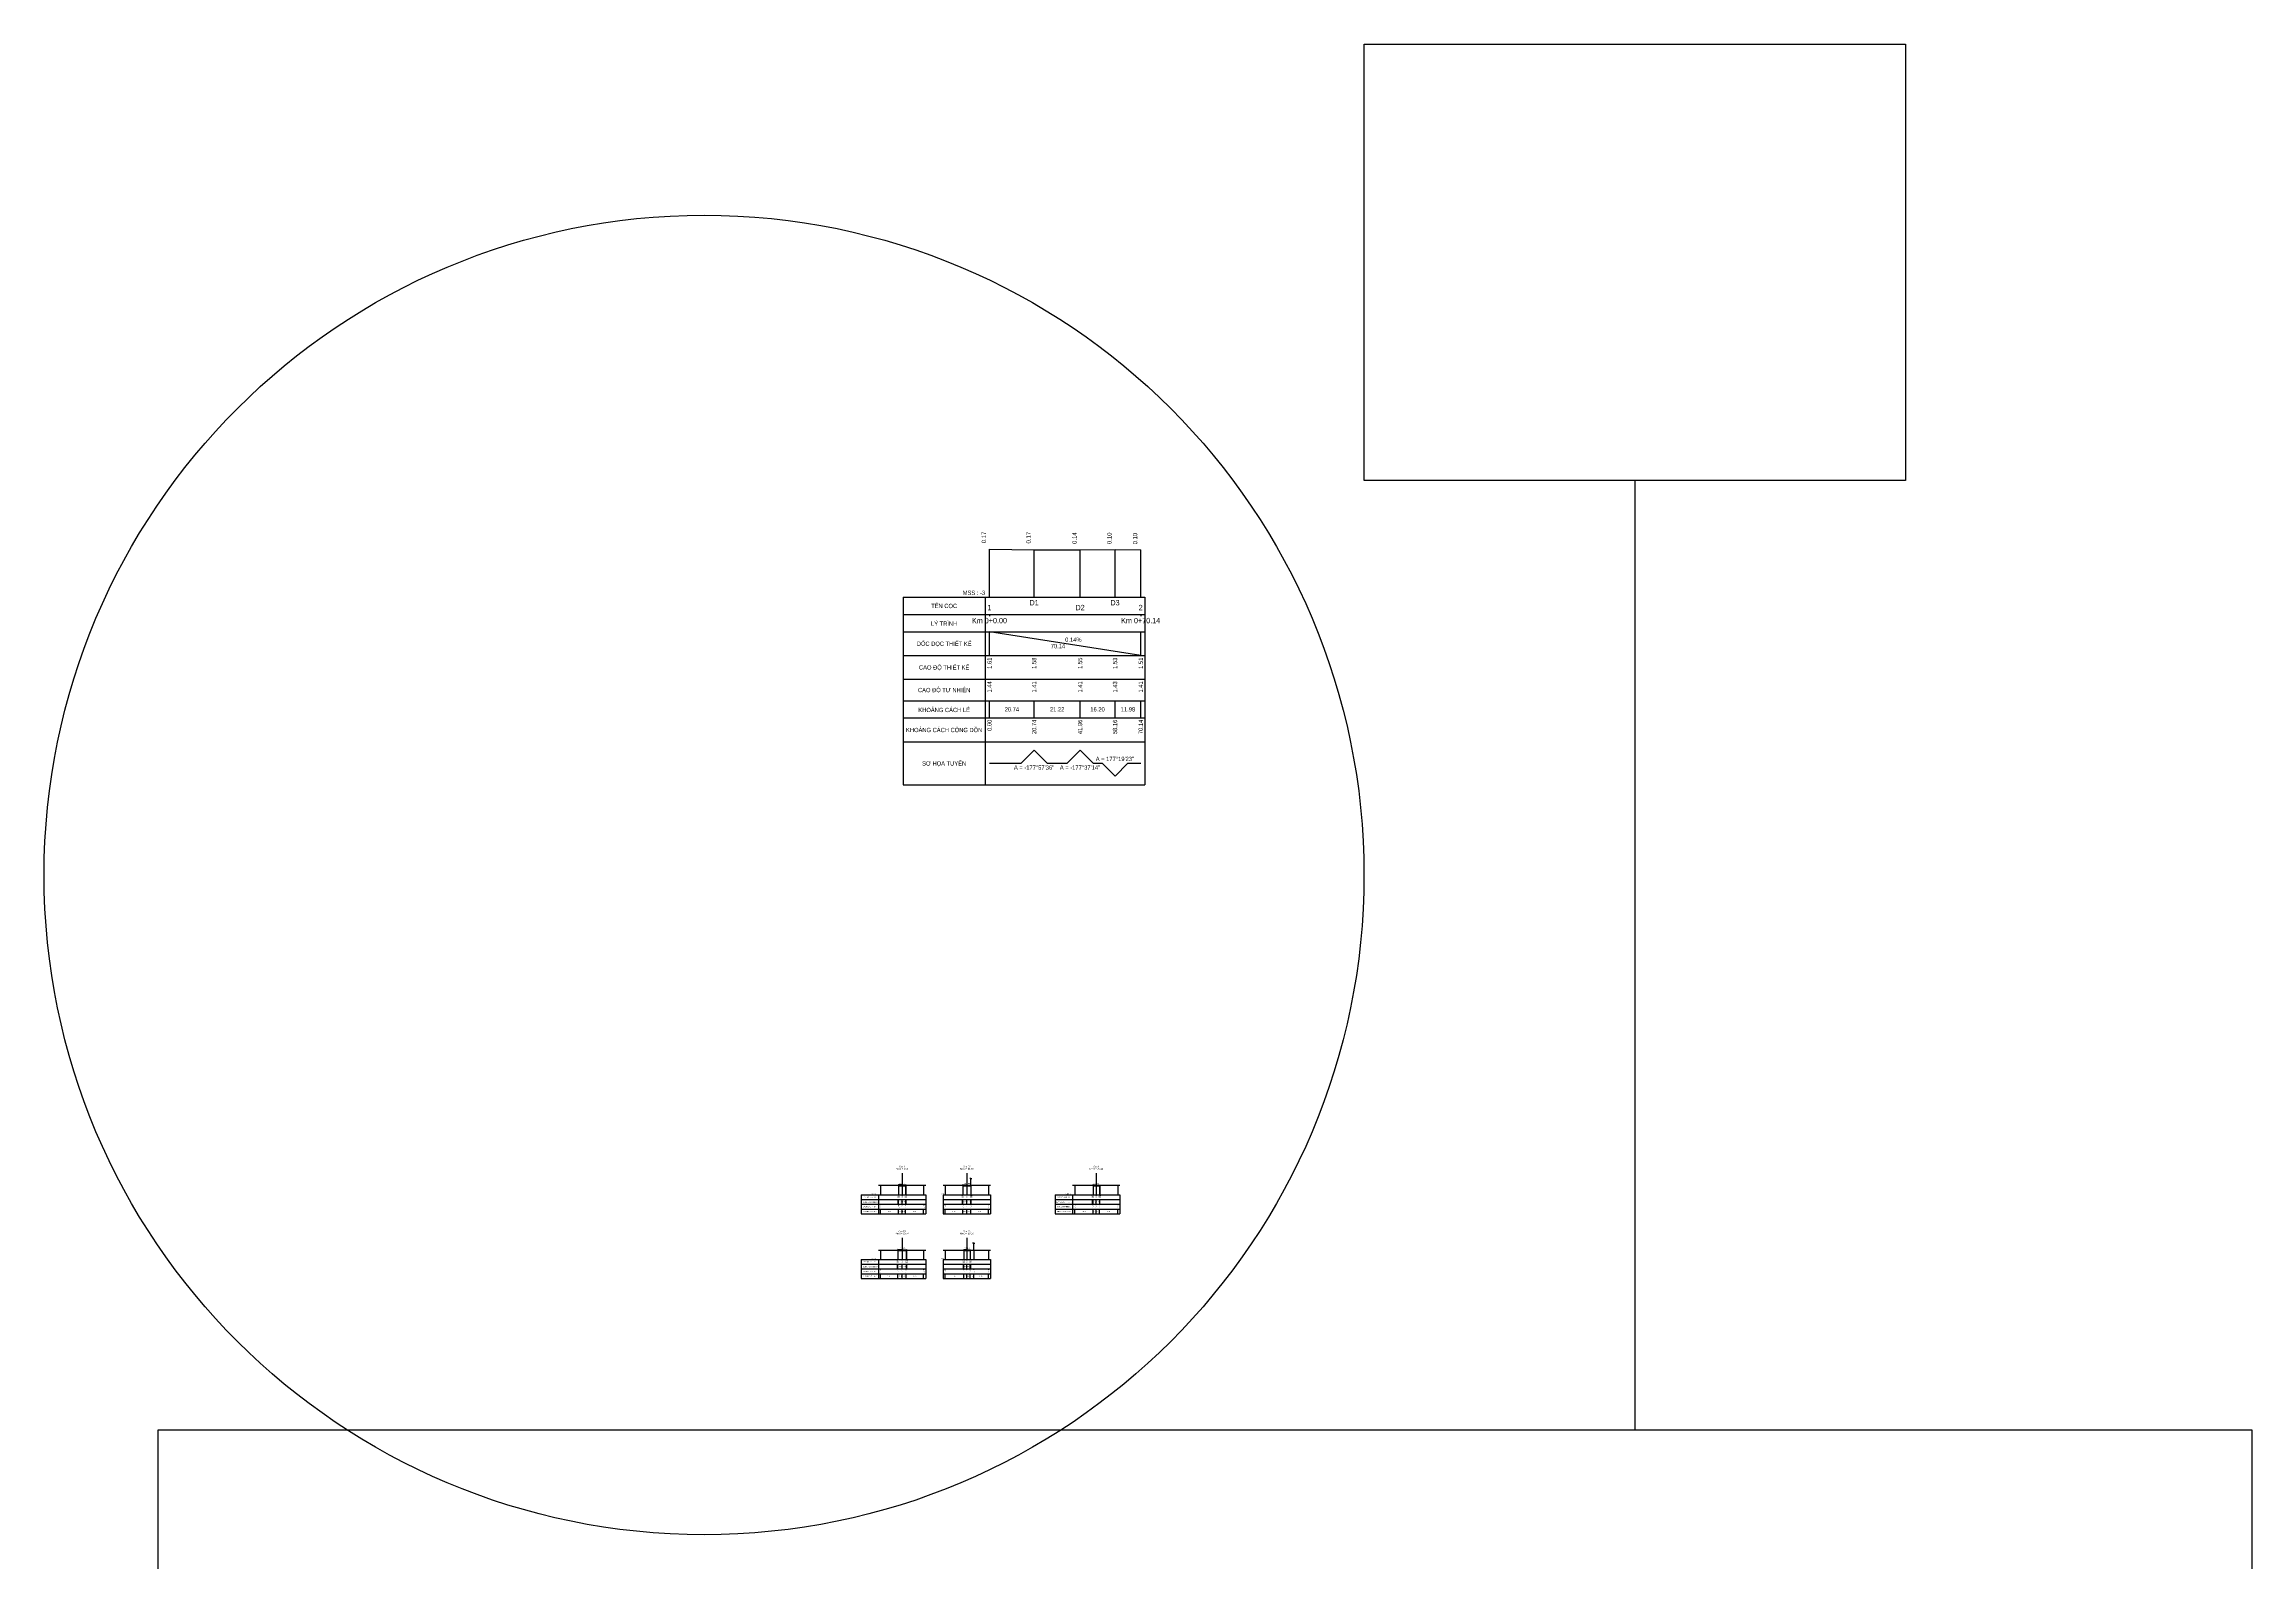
# Model space of a CAD drawing. Header units: inches. Extents: x -261 to 1013, y -2511 to 313.
# Drawn here: x -63 to 960, y -391 to 313 of the extents above; entities that cross this region are included whole.
import ezdxf
from ezdxf.enums import TextEntityAlignment as Align

# ---------------------------------------------------------------- set-up
doc = ezdxf.new("R2010")
doc.units = ezdxf.units.IN
doc.header["$MEASUREMENT"] = 0
for name, color, linetype in [('Bang TD tu nhien', 3, 'Continuous'), ('Bang TN tu nhien', 3, 'Continuous'), ('DD Ranh dan trong 1 trai', 2, 'Continuous'), ('Dien thiet ke TN', 2, 'Continuous'), ('Duong cu', 8, 'Continuous'), ('Duong do thiet ke', 2, 'Continuous'), ('Duong dong trac doc tu nhien', 9, 'Continuous'), ('Duong dong trac ngang tu nhien', 9, 'Continuous'), ('KH_VAT', 8, 'Continuous'), ('Khuon duong1', 14, 'Continuous'), ('Mat duong PD 1', 1, 'Continuous'), ('Taluy', 1, 'Continuous'), ('Trac doc tu nhien', 3, 'Continuous'), ('Trac ngang tu nhien', 3, 'Continuous'), ('TracDoc', 7, 'Continuous'), ('TracNgang', 7, 'Continuous')]:
    doc.layers.add(name, color=color, linetype=linetype)
doc.styles.add('BangTD', font='viet buddy.shx', dxfattribs={"width": 0.8})
doc.styles.add('BangTN', font='viet buddy.shx', dxfattribs={"width": 0.8})

# ---------------------------------------------------------------- blocks, each defined once
blk = doc.blocks.new('CHIEUDUNGVAT12')
at = {"layer": 'KH_VAT', "color": 1}
for q in [(-2.5, 15.6), (2.5, 15.6)]:
    blk.add_line((0, 15.6), q, dxfattribs=at)
at = {"layer": 'KH_VAT', "color": 7}
blk.add_lwpolyline([(0, 0), (0, 15.6)], dxfattribs=at)
blk = doc.blocks.new('ChieuDungVat4.dwg')
at = {"layer": 'KH_VAT', "color": 1}
blk.add_blockref('CHIEUDUNGVAT12', (0, 0), dxfattribs=at)

msp = doc.modelspace()

# ---------------------------------------------------------------- linework, layer by layer
for points in [[(548.9, 312.9), (799.8, 312.9), (799.8, 110.6), (548.9, 110.6)], [(-10.2, -329.6), (960.4, -329.6), (960.4, -615.6), (-10.2, -615.6)]]:
    msp.add_lwpolyline(points, close=True)
msp.add_lwpolyline([(674.3, 110.6), (674.3, -329.6)])
msp.add_circle((242.9, -72.3), 305.9)
at = {"layer": 'Bang TD tu nhien', "color": 3}
for p, q in [((335.2, 56.5), (335.2, -30.5)), ((335.2, 56.5), (447.3, 56.5)), ((373.2, 56.5), (373.2, -30.5)), ((447.3, 56.5), (447.3, -30.5)), ((335.2, 48.5), (447.3, 48.5)), ((335.2, 40.5), (447.3, 40.5)), ((335.2, 29.5), (447.3, 29.5)), ((335.2, 18.5), (447.3, 18.5)), ((335.2, 8.5), (447.3, 8.5)), ((335.2, 0.5), (447.3, 0.5)), ((335.2, -10.5), (447.3, -10.5)), ((335.2, -30.5), (447.3, -30.5))]:
    msp.add_line(p, q, dxfattribs=at)
at = {"layer": 'Bang TN tu nhien', "color": 3}
for p, q in [((334.7, -210.6), (334.7, -220.6)), ((364.7, -210.6), (364.7, -220.6)), ((424.7, -210.6), (424.7, -220.6)), ((315.7, -220.6), (315.7, -229.4)), ((315.7, -220.6), (345.7, -220.6)), ((315.7, -222.8), (345.7, -222.8)), ((315.7, -225), (345.7, -225)), ((323.7, -220.6), (323.7, -229.4)), ((345.7, -220.6), (345.7, -229.4)), ((353.7, -220.6), (353.7, -229.4)), ((353.7, -220.6), (375.7, -220.6)), ((353.7, -222.8), (375.7, -222.8)), ((353.7, -225), (375.7, -225)), ((375.7, -220.6), (375.7, -229.4)), ((405.7, -220.6), (405.7, -229.4)), ((405.7, -220.6), (435.7, -220.6)), ((405.7, -222.8), (435.7, -222.8)), ((405.7, -225), (435.7, -225)), ((413.7, -220.6), (413.7, -229.4)), ((435.7, -220.6), (435.7, -229.4)), ((315.7, -227.2), (345.7, -227.2)), ((315.7, -229.4), (345.7, -229.4)), ((353.7, -227.2), (375.7, -227.2)), ((353.7, -229.4), (375.7, -229.4)), ((405.7, -227.2), (435.7, -227.2)), ((405.7, -229.4), (435.7, -229.4)), ((334.7, -240.6), (334.7, -250.6)), ((364.7, -240.6), (364.7, -250.6)), ((315.7, -250.6), (315.7, -259.4)), ((315.7, -250.6), (345.7, -250.6)), ((315.7, -252.8), (345.7, -252.8)), ((315.7, -255), (345.7, -255)), ((323.7, -250.6), (323.7, -259.4)), ((345.7, -250.6), (345.7, -259.4)), ((353.7, -250.6), (353.7, -259.4)), ((353.7, -250.6), (375.7, -250.6)), ((353.7, -252.8), (375.7, -252.8)), ((353.7, -255), (375.7, -255)), ((375.7, -250.6), (375.7, -259.4)), ((315.7, -257.2), (345.7, -257.2)), ((315.7, -259.4), (345.7, -259.4)), ((353.7, -257.2), (375.7, -257.2)), ((353.7, -259.4), (375.7, -259.4))]:
    msp.add_line(p, q, dxfattribs=at)
at = {"layer": 'Dien thiet ke TN'}
for p, q in [((333.1, -216), (333.1, -220.6)), ((333.1, -216), (333.1, -220.6)), ((333.1, -216), (333.1, -220.6)), ((333.1, -216), (333.1, -220.6)), ((333.1, -216), (333.1, -220.6)), ((334.7, -216), (334.7, -220.6)), ((334.7, -216), (334.7, -220.6)), ((336.4, -216), (336.4, -220.6)), ((336.4, -216), (336.4, -220.6)), ((336.4, -216), (336.4, -220.6)), ((336.4, -216), (336.4, -220.6)), ((336.4, -216), (336.4, -220.6)), ((362.9, -216), (362.9, -220.6)), ((362.9, -216), (362.9, -220.6)), ((362.9, -216), (362.9, -220.6)), ((362.9, -216), (362.9, -220.6)), ((362.9, -216), (362.9, -220.6)), ((364.7, -216.1), (364.7, -220.6)), ((364.7, -216.1), (364.7, -220.6)), ((366.6, -216), (366.6, -220.6)), ((366.6, -216), (366.6, -220.6)), ((366.6, -216), (366.6, -220.6)), ((366.6, -216), (366.6, -220.6)), ((366.6, -216), (366.6, -220.6)), ((423.2, -216.1), (423.2, -220.6)), ((423.2, -216.1), (423.2, -220.6)), ((423.2, -216.1), (423.2, -220.6)), ((423.2, -216.1), (423.2, -220.6)), ((423.2, -216.1), (423.2, -220.6)), ((424.7, -216.1), (424.7, -220.6)), ((424.7, -216.1), (424.7, -220.6)), ((426.3, -216.1), (426.3, -220.6)), ((426.3, -216.1), (426.3, -220.6)), ((426.3, -216.1), (426.3, -220.6)), ((426.3, -216.1), (426.3, -220.6)), ((426.3, -216.1), (426.3, -220.6)), ((332.8, -246), (332.8, -250.6)), ((332.8, -246), (332.8, -250.6)), ((332.8, -246), (332.8, -250.6)), ((332.8, -246), (332.8, -250.6)), ((332.8, -246), (332.8, -250.6)), ((334.7, -246.1), (334.7, -250.6)), ((334.7, -246.1), (334.7, -250.6)), ((336.7, -246), (336.7, -250.6)), ((336.7, -246), (336.7, -250.6)), ((336.7, -246), (336.7, -250.6)), ((336.7, -246), (336.7, -250.6)), ((336.7, -246), (336.7, -250.6)), ((363.4, -246.1), (363.4, -250.6)), ((363.4, -246.1), (363.4, -250.6)), ((363.4, -246.1), (363.4, -250.6)), ((363.4, -246.1), (363.4, -250.6)), ((363.4, -246.1), (363.4, -250.6)), ((364.7, -246.1), (364.7, -250.6)), ((364.7, -246.1), (364.7, -250.6)), ((366.3, -246.1), (366.3, -250.6)), ((366.3, -246.1), (366.3, -250.6)), ((366.3, -246.1), (366.3, -250.6)), ((366.3, -246.1), (366.3, -250.6)), ((366.3, -246.1), (366.3, -250.6))]:
    msp.add_line(p, q, dxfattribs=at)
at = {"layer": 'Duong cu'}
for points in [[(333.1, -216.2), (333.1, -216.5), (334.7, -216.5), (336.3, -216.5), (336.3, -216.2)], [(333.1, -216.3), (334.7, -216.3), (336.3, -216.3)], [(333.1, -216.4), (334.7, -216.4), (336.3, -216.4)], [(362.8, -216.2), (362.8, -216.5), (364.7, -216.5), (366.6, -216.5), (366.6, -216.2)], [(362.8, -216.3), (364.7, -216.3), (366.6, -216.3)], [(362.8, -216.4), (364.7, -216.4), (366.6, -216.4)], [(423.3, -216.2), (423.3, -216.5), (424.7, -216.5), (426.2, -216.5), (426.2, -216.2)], [(423.3, -216.3), (424.7, -216.3), (426.2, -216.3)], [(423.3, -216.4), (424.7, -216.4), (426.2, -216.4)], [(332.7, -246.2), (332.7, -246.5), (334.7, -246.5), (336.6, -246.5), (336.6, -246.2)], [(332.7, -246.3), (334.7, -246.3), (336.6, -246.3)], [(332.7, -246.4), (334.7, -246.4), (336.6, -246.4)], [(363.3, -246.2), (363.3, -246.5), (364.7, -246.5), (366.3, -246.5), (366.3, -246.2)], [(363.3, -246.3), (364.7, -246.3), (366.3, -246.3)], [(363.3, -246.4), (364.7, -246.4), (366.3, -246.4)]]:
    msp.add_lwpolyline(points, dxfattribs=at)
at = {"layer": 'Duong do thiet ke', "color": 1}
for centre in [(334.7, -216), (364.7, -216.1), (424.7, -216.1), (334.7, -246.1), (364.7, -246.1)]:
    msp.add_circle(centre, 0.1, dxfattribs=at)
at = {"layer": 'Duong dong trac doc tu nhien', "color": 8}
for p, q in [((375.2, 56.5), (375.2, 78.7)), ((395.9, 56.5), (395.9, 78.5)), ((417.2, 56.5), (417.2, 78.5)), ((433.4, 56.5), (433.4, 78.6)), ((445.3, 56.5), (445.3, 78.5))]:
    msp.add_line(p, q, dxfattribs=at)
at = {"layer": 'Duong dong trac ngang tu nhien', "color": 8}
for p, q in [((324.7, -216.2), (324.7, -220.6)), ((333.1, -216.2), (333.1, -220.6)), ((334.7, -216.2), (334.7, -220.6)), ((336.3, -216.2), (336.3, -220.6)), ((344.7, -216.2), (344.7, -220.6)), ((354.7, -216.2), (354.7, -220.6)), ((362.8, -216.2), (362.8, -220.6)), ((364.7, -216.2), (364.7, -220.6)), ((366.6, -216.2), (366.6, -220.6)), ((374.7, -216.2), (374.7, -220.6)), ((414.7, -216.2), (414.7, -220.6)), ((423.3, -216.2), (423.3, -220.6)), ((424.7, -216.2), (424.7, -220.6)), ((426.2, -216.2), (426.2, -220.6)), ((434.7, -216.2), (434.7, -220.6)), ((324.7, -246.2), (324.7, -250.6)), ((332.7, -246.2), (332.7, -250.6)), ((334.7, -246.2), (334.7, -250.6)), ((336.6, -246.2), (336.6, -250.6)), ((344.7, -246.2), (344.7, -250.6)), ((354.7, -246.2), (354.7, -250.6)), ((363.3, -246.2), (363.3, -250.6)), ((364.7, -246.2), (364.7, -250.6)), ((366.3, -246.2), (366.3, -250.6)), ((367.9, -246.2), (367.9, -250.6)), ((374.7, -246.2), (374.7, -250.6))]:
    msp.add_line(p, q, dxfattribs=at)
at = {"layer": 'Khuon duong1', "color": 3}
for points in [[(333.1, -216), (333.1, -216.1), (333.1, -216.2), (334.7, -216.3), (334.7, -216.2), (334.7, -216)], [(334.7, -216), (334.7, -216.2), (334.7, -216.3), (336.4, -216.2), (336.4, -216.1), (336.4, -216)], [(362.9, -216), (362.9, -216.2), (362.9, -216.3), (364.7, -216.3), (364.7, -216.2), (364.7, -216.1)], [(364.7, -216.1), (364.7, -216.2), (364.7, -216.3), (366.6, -216.3), (366.6, -216.2), (366.6, -216)], [(423.2, -216.1), (423.2, -216.2), (423.2, -216.3), (424.7, -216.4), (424.7, -216.3), (424.7, -216.1)], [(424.7, -216.1), (424.7, -216.3), (424.7, -216.4), (426.3, -216.3), (426.3, -216.2), (426.3, -216.1)], [(332.8, -246), (332.8, -246.2), (332.8, -246.3), (334.7, -246.3), (334.7, -246.2), (334.7, -246.1)], [(334.7, -246.1), (334.7, -246.2), (334.7, -246.3), (336.7, -246.3), (336.7, -246.2), (336.7, -246)], [(363.4, -246.1), (363.4, -246.2), (363.4, -246.3), (364.7, -246.4), (364.7, -246.3), (364.7, -246.1)], [(364.7, -246.1), (364.7, -246.3), (364.7, -246.4), (366.3, -246.3), (366.3, -246.2), (366.3, -246.1)]]:
    msp.add_lwpolyline(points, dxfattribs=at)
at = {"layer": 'Khuon duong1', "color": 2}
for points in [[(333.1, -216.1), (334.7, -216.2)], [(334.7, -216.2), (336.4, -216.1)], [(362.9, -216.2), (364.7, -216.2)], [(364.7, -216.2), (366.6, -216.2)], [(423.2, -216.2), (424.7, -216.3)], [(424.7, -216.3), (426.3, -216.2)], [(332.8, -246.2), (334.7, -246.2)], [(334.7, -246.2), (336.7, -246.2)], [(363.4, -246.2), (364.7, -246.3)], [(364.7, -246.3), (366.3, -246.2)]]:
    msp.add_lwpolyline(points, dxfattribs=at)
at = {"layer": 'Mat duong PD 1'}
for points in [[(334.7, -216), (333.1, -216)], [(334.7, -216), (336.4, -216)], [(364.7, -216.1), (362.9, -216)], [(364.7, -216.1), (366.6, -216)], [(424.7, -216.1), (423.2, -216.1)], [(424.7, -216.1), (426.3, -216.1)], [(334.7, -246.1), (332.8, -246)], [(334.7, -246.1), (336.7, -246)], [(364.7, -246.1), (363.4, -246.1)], [(364.7, -246.1), (366.3, -246.1)]]:
    msp.add_lwpolyline(points, dxfattribs=at)
at = {"layer": 'Taluy'}
for points in [[(333.1, -216), (332.9, -216.2), (332.9, -216.2)], [(336.4, -216), (336.6, -216.2), (336.6, -216.2)], [(362.9, -216), (362.7, -216.2), (362.7, -216.2)], [(366.6, -216), (366.8, -216.2), (366.8, -216.2)], [(423.2, -216.1), (423, -216.2), (423, -216.2)], [(426.3, -216.1), (426.4, -216.2), (426.4, -216.2)], [(332.8, -246), (332.6, -246.2), (332.6, -246.2)], [(336.7, -246), (336.9, -246.2), (336.9, -246.2)], [(363.4, -246.1), (363.2, -246.2), (363.2, -246.2)], [(366.3, -246.1), (366.5, -246.2), (366.5, -246.2)]]:
    msp.add_lwpolyline(points, dxfattribs=at)
at = {"layer": 'Trac doc tu nhien', "color": 3}
msp.add_lwpolyline([(375.2, 78.7), (395.9, 78.5), (417.2, 78.5), (433.4, 78.6), (445.3, 78.5)], dxfattribs=at)
at = {"layer": 'Trac ngang tu nhien', "color": 3}
for points in [[(323.7, -216.2), (324.7, -216.2), (333.1, -216.2), (334.7, -216.2), (336.3, -216.2), (344.7, -216.2), (345.7, -216.2)], [(353.7, -216.2), (354.7, -216.2), (362.8, -216.2), (364.7, -216.2), (366.6, -216.2), (374.7, -216.2), (375.7, -216.2)], [(413.7, -216.2), (414.7, -216.2), (423.3, -216.2), (424.7, -216.2), (426.2, -216.2), (434.7, -216.2), (435.7, -216.2)], [(323.7, -246.2), (324.7, -246.2), (332.7, -246.2), (334.7, -246.2), (336.6, -246.2), (344.7, -246.2), (345.7, -246.2)], [(353.7, -246.2), (354.7, -246.2), (363.3, -246.2), (364.7, -246.2), (366.3, -246.2), (367.9, -246.2), (374.7, -246.2), (375.7, -246.2)]]:
    msp.add_lwpolyline(points, dxfattribs=at)
at = {"layer": 'TracDoc', "color": 5}
for p, q in [((375.2, 48.5), (375.2, 47.7)), ((445.3, 48.5), (445.3, 47.7))]:
    msp.add_line(p, q, dxfattribs=at)
at = {"layer": 'TracDoc', "color": 2}
for p, q in [((375.2, 29.5), (375.2, 40.5)), ((445.3, 29.5), (375.2, 40.5)), ((445.3, 29.5), (445.3, 40.5))]:
    msp.add_line(p, q, dxfattribs=at)
at = {"layer": 'TracDoc', "color": 3}
for p, q in [((375.2, 0.5), (375.2, 8.5)), ((395.9, 0.5), (395.9, 8.5)), ((417.2, 0.5), (417.2, 8.5)), ((433.4, 0.5), (433.4, 8.5)), ((445.3, 0.5), (445.3, 8.5))]:
    msp.add_line(p, q, dxfattribs=at)
at = {"layer": 'TracDoc', "color": 1}
msp.add_lwpolyline([(375.2, -20.5), (389.9, -20.5), (395.9, -14.5), (401.9, -20.5), (411.2, -20.5), (417.2, -14.5), (423.2, -20.5), (427.4, -20.5), (433.4, -26.5), (439.4, -20.5), (445.3, -20.5)], dxfattribs=at)
at = {"layer": 'TracNgang', "color": 2}
for p, q in [((332.9, -225), (332.9, -222.8)), ((333.1, -225), (333.1, -222.8)), ((334.7, -225), (334.7, -222.8)), ((336.4, -225), (336.4, -222.8)), ((336.6, -225), (336.6, -222.8)), ((362.7, -225), (362.7, -222.8)), ((362.9, -225), (362.9, -222.8)), ((364.7, -225), (364.7, -222.8)), ((366.6, -225), (366.6, -222.8)), ((366.8, -225), (366.8, -222.8)), ((423, -225), (423, -222.8)), ((423.2, -225), (423.2, -222.8)), ((424.7, -225), (424.7, -222.8)), ((426.3, -225), (426.3, -222.8)), ((426.4, -225), (426.4, -222.8)), ((332.6, -255), (332.6, -252.8)), ((332.8, -255), (332.8, -252.8)), ((334.7, -255), (334.7, -252.8)), ((336.7, -255), (336.7, -252.8)), ((336.9, -255), (336.9, -252.8)), ((363.2, -255), (363.2, -252.8)), ((363.4, -255), (363.4, -252.8)), ((364.7, -255), (364.7, -252.8)), ((366.3, -255), (366.3, -252.8)), ((366.5, -255), (366.5, -252.8))]:
    msp.add_line(p, q, dxfattribs=at)
at = {"layer": 'TracNgang', "color": 3}
for p, q in [((324.7, -229.4), (324.7, -227.2)), ((333.1, -229.4), (333.1, -227.2)), ((334.7, -229.4), (334.7, -227.2)), ((336.3, -229.4), (336.3, -227.2)), ((344.7, -229.4), (344.7, -227.2)), ((354.7, -229.4), (354.7, -227.2)), ((362.8, -229.4), (362.8, -227.2)), ((364.7, -229.4), (364.7, -227.2)), ((366.6, -229.4), (366.6, -227.2)), ((374.7, -229.4), (374.7, -227.2)), ((414.7, -229.4), (414.7, -227.2)), ((423.3, -229.4), (423.3, -227.2)), ((424.7, -229.4), (424.7, -227.2)), ((426.2, -229.4), (426.2, -227.2)), ((434.7, -229.4), (434.7, -227.2)), ((324.7, -259.4), (324.7, -257.2)), ((332.7, -259.4), (332.7, -257.2)), ((334.7, -259.4), (334.7, -257.2)), ((336.6, -259.4), (336.6, -257.2)), ((344.7, -259.4), (344.7, -257.2)), ((354.7, -259.4), (354.7, -257.2)), ((363.3, -259.4), (363.3, -257.2)), ((364.7, -259.4), (364.7, -257.2)), ((366.3, -259.4), (366.3, -257.2)), ((367.9, -259.4), (367.9, -257.2)), ((374.7, -259.4), (374.7, -257.2))]:
    msp.add_line(p, q, dxfattribs=at)

# ---------------------------------------------------------------- block references
at = {"color": 3, "xscale": 0.2, "yscale": 0.2000000000000002, "zscale": 0.2}
for p in [(366.6, -216.2), (367.9, -246.2)]:
    msp.add_blockref('ChieuDungVat4.dwg', p, dxfattribs=at)

# ---------------------------------------------------------------- texts
at = {"layer": 'Bang TD tu nhien', "color": 3, "style": 'BangTD', "width": 0.8}
for s, p in [('TÊN CỌC', (354.2, 52.5)), ('LÝ TRÌNH', (354.2, 44.5)), ('DỐC DỌC THIẾT KẾ', (354.2, 35)), ('CAO ĐỘ THIẾT KẾ', (354.2, 24)), ('CAO ĐỘ TỰ NHIÊN', (354.2, 13.5)), ('KHOẢNG CÁCH LẺ', (354.2, 4.5)), ('KHOẢNG CÁCH CỘNG DỒN', (354.2, -5)), ('SƠ HỌA TUYẾN', (354.2, -20.5))]:
    msp.add_text(s, height=2, dxfattribs=at).set_placement(p, align=Align.MIDDLE)
at = {"layer": 'Bang TN tu nhien', "color": 3, "style": 'BangTN', "width": 0.8}
for s, p in [('KHOẢNG CÁCH THIÊT KẾ', (319.7, -223.9)), ('CAO ĐỘ THIẾT KẾ', (319.7, -221.7)), ('KHOẢNG CÁCH THIÊT KẾ', (409.7, -223.9)), ('CAO ĐỘ THIẾT KẾ', (409.7, -221.7)), ('KHOẢNG CÁCH MIA', (319.7, -228.3)), ('CAO ĐỘ TỰ NHIÊN', (319.7, -226.1)), ('KHOẢNG CÁCH MIA', (409.7, -228.3)), ('CAO ĐỘ TỰ NHIÊN', (409.7, -226.1)), ('KHOẢNG CÁCH THIÊT KẾ', (319.7, -253.9)), ('CAO ĐỘ TỰ NHIÊN', (319.7, -256.1)), ('CAO ĐỘ THIẾT KẾ', (319.7, -251.7)), ('KHOẢNG CÁCH MIA', (319.7, -258.3))]:
    msp.add_text(s, height=0.5, dxfattribs=at).set_placement(p, align=Align.MIDDLE)
at = {"layer": 'DD Ranh dan trong 1 trai', "color": 2}
for s, p in [('0.17', (374.2, 81.5)), ('0.17', (394.9, 81.4)), ('0.14', (416.2, 81.2)), ('0.10', (432.4, 81.1)), ('0.10', (444.3, 81))]:
    msp.add_text(s, height=2, rotation=90, dxfattribs=at).set_placement(p, align=Align.BOTTOM_LEFT)
at = {"layer": 'Dien thiet ke TN', "color": 2, "style": 'BangTN', "width": 0.8}
for rotation, p in [(358.8542, (333.9, -215.8)), (1.1458, (335.5, -215.8)), (358.8542, (363.8, -215.8)), (1.1458, (365.7, -215.8)), (358.8542, (424, -215.9)), (1.1458, (425.5, -215.9)), (358.8542, (333.8, -245.8)), (1.1458, (335.7, -245.8)), (358.8542, (364.1, -245.8)), (1.1458, (365.5, -245.8))]:
    msp.add_text('2%', height=0.5, rotation=rotation, dxfattribs=at).set_placement(p, align=Align.BOTTOM_CENTER)
at = {"layer": 'Trac doc tu nhien', "color": 3, "insert": (373.2, 57.5), "char_height": 2, "attachment_point": 9, "style": 'BangTD'}
msp.add_mtext('MSS : -3', dxfattribs=at)
at = {"layer": 'Trac ngang tu nhien', "color": 3, "style": 'BangTN'}
for s, p in [('Km 0 + 0.00', (334.7, -208.9)), ('Cọc 1', (334.7, -207.9)), ('Km 0 + 41.96', (364.7, -208.9)), ('Cọc D2', (364.7, -207.9)), ('Km 0 + 70.14', (424.7, -208.9)), ('Cọc 2', (424.7, -207.9)), ('Km 0 + 20.74', (334.7, -238.9)), ('Cọc D1', (334.7, -237.9)), ('Km 0 + 58.16', (364.7, -238.9)), ('Cọc D3', (364.7, -237.9))]:
    msp.add_text(s, height=0.75, dxfattribs=at).set_placement(p, align=Align.CENTER)
at = {"layer": 'Trac ngang tu nhien', "color": 3, "char_height": 0.5, "style": 'BangTN'}
for insert, attachment_point in [((322.7, -220.4), 9), ((352.7, -220.4), 7), ((412.7, -220.4), 9), ((322.7, -250.4), 9), ((352.7, -250.4), 7)]:
    msp.add_mtext('MSS -3', dxfattribs=dict(at, insert=insert, attachment_point=attachment_point))
at = {"layer": 'TracDoc', "color": 5, "style": 'BangTD', "width": 0.8}
for s, p in [('1', (375.2, 49.7)), ('D2', (417.2, 49.7)), ('2', (445.3, 49.7))]:
    msp.add_text(s, height=2.5, dxfattribs=at).set_placement(p, align=Align.BOTTOM_CENTER)
for s, p in [('D1', (395.9, 55.2)), ('D3', (433.4, 55.2)), ('Km 0+0.00', (375.2, 46.9)), ('Km 0+70.14', (445.3, 46.9))]:
    msp.add_text(s, height=2.5, dxfattribs=at).set_placement(p, align=Align.TOP_CENTER)
at = {"layer": 'TracDoc', "color": 2, "style": 'BangTD', "width": 0.8}
msp.add_text('70.14', height=2, dxfattribs=at).set_placement((410.3, 34.8), align=Align.TOP_RIGHT)
msp.add_text('0.14%', height=2, dxfattribs=at).set_placement((410.3, 35.2), align=Align.BOTTOM_LEFT)
for s, p in [('1.61', (375.2, 28.5)), ('1.58', (395.9, 28.5)), ('1.55', (417.2, 28.5)), ('1.53', (433.4, 28.5)), ('1.51', (445.3, 28.5))]:
    msp.add_text(s, height=2, rotation=90, dxfattribs=at).set_placement(p, align=Align.MIDDLE_RIGHT)
at = {"layer": 'TracDoc', "color": 3, "style": 'BangTD', "width": 0.8}
for s, p in [('1.44', (375.2, 17.5)), ('1.41', (395.9, 17.5)), ('1.41', (417.2, 17.5)), ('1.43', (433.4, 17.5)), ('1.41', (445.3, 17.5)), ('0.00', (375.2, -0.3)), ('20.74', (395.9, -0.3)), ('41.96', (417.2, -0.3)), ('58.16', (433.4, -0.3)), ('70.14', (445.3, -0.3))]:
    msp.add_text(s, height=2, rotation=90, dxfattribs=at).set_placement(p, align=Align.MIDDLE_RIGHT)
for s, p in [('20.74', (385.6, 4.5)), ('21.22', (406.6, 4.5)), ('16.20', (425.3, 4.5)), ('11.98', (439.4, 4.5))]:
    msp.add_text(s, height=2, dxfattribs=at).set_placement(p, align=Align.MIDDLE_CENTER)
at = {"layer": 'TracDoc', "color": 1, "char_height": 2, "attachment_point": 5, "style": 'BangTD'}
for s, insert in [("A = 177°19'23''", (433.4, -18.5)), ("A = -177°57'36''", (395.9, -22.5)), ("A = -177°37'14''", (417.2, -22.5))]:
    msp.add_mtext(s, dxfattribs=dict(at, insert=insert))
at = {"layer": 'TracNgang', "color": 2, "style": 'BangTN', "width": 0.8}
for s, p in [('1.44', (332.8, -220.9)), ('1.64', (333.3, -220.9)), ('1.61', (334.7, -220.9)), ('1.64', (336.2, -220.9)), ('1.44', (336.7, -220.9)), ('1.41', (362.5, -220.9)), ('1.59', (363, -220.9)), ('1.55', (364.7, -220.9)), ('1.59', (366.5, -220.9)), ('1.41', (367, -220.9)), ('1.40', (422.9, -220.9)), ('1.54', (423.4, -220.9)), ('1.51', (424.7, -220.9)), ('1.54', (426.1, -220.9)), ('1.41', (426.6, -220.9)), ('1.41', (332.4, -250.9)), ('1.62', (332.9, -250.9)), ('1.58', (334.7, -250.9)), ('1.62', (336.5, -250.9)), ('1.42', (337, -250.9)), ('1.43', (363.1, -250.9)), ('1.55', (363.6, -250.9)), ('1.53', (364.7, -250.9)), ('1.56', (366.1, -250.9)), ('1.43', (366.6, -250.9))]:
    msp.add_text(s, height=0.5, rotation=90, dxfattribs=at).set_placement(p, align=Align.MIDDLE_RIGHT)
for s, p in [('0.20', (333, -223.9)), ('0.20', (336.5, -223.9)), ('0.18', (362.8, -223.9)), ('0.18', (366.7, -223.9)), ('0.14', (423.1, -223.9)), ('0.13', (426.4, -223.9)), ('0.21', (332.7, -253.9)), ('0.20', (336.8, -253.9)), ('0.12', (363.3, -253.9)), ('0.13', (366.4, -253.9))]:
    msp.add_text(s, height=0.5, rotation=90, dxfattribs=at).set_placement(p, align=Align.MIDDLE)
for s, p in [('1.61', (333.9, -223.9)), ('1.61', (335.5, -223.9)), ('1.88', (363.8, -223.9)), ('1.90', (365.7, -223.9)), ('1.56', (424, -223.9)), ('1.56', (425.5, -223.9)), ('1.98', (333.8, -253.9)), ('1.93', (335.7, -253.9)), ('1.38', (364.1, -253.9)), ('1.58', (365.5, -253.9))]:
    msp.add_text(s, height=0.5, dxfattribs=at).set_placement(p, align=Align.MIDDLE)
at = {"layer": 'TracNgang', "color": 3, "style": 'BangTN', "width": 0.8}
for s, p in [('1.43', (324.7, -225.3)), ('1.44', (333.1, -225.3)), ('1.44', (334.7, -225.3)), ('1.44', (336.3, -225.3)), ('1.43', (344.7, -225.3)), ('1.42', (354.7, -225.3)), ('1.41', (362.8, -225.3)), ('1.41', (364.7, -225.3)), ('1.41', (366.6, -225.3)), ('1.42', (374.7, -225.3)), ('1.41', (414.7, -225.3)), ('1.40', (423.3, -225.3)), ('1.41', (424.7, -225.3)), ('1.41', (426.2, -225.3)), ('1.42', (434.7, -225.3)), ('1.42', (324.7, -255.3)), ('1.41', (332.7, -255.3)), ('1.41', (334.7, -255.3)), ('1.42', (336.6, -255.3)), ('1.44', (344.7, -255.3)), ('1.42', (354.7, -255.3)), ('1.43', (363.3, -255.3)), ('1.43', (364.7, -255.3)), ('1.43', (366.3, -255.3)), ('1.44', (367.9, -255.3)), ('1.43', (374.7, -255.3))]:
    msp.add_text(s, height=0.5, rotation=90, dxfattribs=at).set_placement(p, align=Align.MIDDLE_RIGHT)
for s, p in [('8.40', (328.9, -228.3)), ('1.60', (333.9, -228.3)), ('1.60', (335.5, -228.3)), ('8.40', (340.5, -228.3)), ('8.10', (358.8, -228.3)), ('1.90', (363.8, -228.3)), ('1.90', (365.7, -228.3)), ('8.10', (370.7, -228.3)), ('8.60', (419, -228.3)), ('1.40', (424, -228.3)), ('1.50', (425.5, -228.3)), ('8.50', (430.5, -228.3)), ('8.00', (328.7, -258.3)), ('2.00', (333.7, -258.3)), ('1.90', (335.7, -258.3)), ('8.10', (340.7, -258.3)), ('8.60', (359, -258.3)), ('1.40', (364, -258.3)), ('1.60', (365.5, -258.3)), ('1.60', (367.1, -258.3)), ('6.80', (371.3, -258.3))]:
    msp.add_text(s, height=0.5, dxfattribs=at).set_placement(p, align=Align.MIDDLE)

doc.saveas('drawing.dxf')
